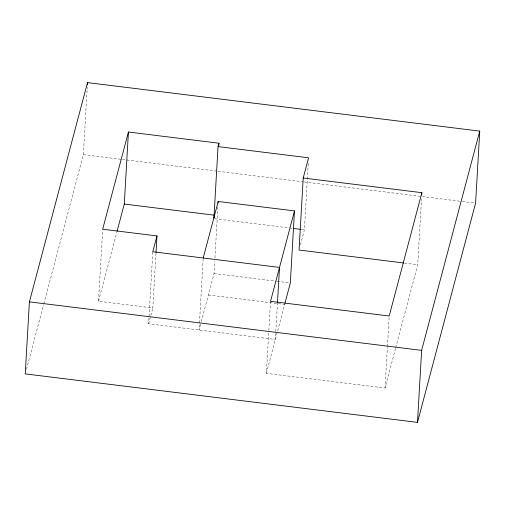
<?xml version="1.0" encoding="UTF-8"?>
<svg xmlns="http://www.w3.org/2000/svg" width="505" height="505" viewBox="0 0 505 505"><rect width="100%" height="100%" fill="white"/><g stroke="black" fill="none" stroke-linecap="round" stroke-linejoin="round"><path stroke-width="0.38" stroke-dasharray="2.52 1.89" d="M43.815 303.846L83.363 154.637L87.245 87.308M155.988 253.156L152.826 307.962L98.519 301.245L102.673 229.213M277.472 302.653L275.351 339.455L148.634 323.781L152.788 251.755M203.168 258.775L199.065 330.017L201.078 322.398M201.261 321.729L214.038 273.508L214.764 260.984M214.941 257.853L217.964 205.396M395.535 348.45L385.044 388.029L266.369 373.359L268.805 331.078M268.849 330.295L270.522 301.327M300.443 244.799L304.408 229.825L308.29 162.496M385.044 388.029L387.392 347.32M387.436 346.537L389.153 316.786M395.737 347.686L417.73 264.715L421.523 198.951M26.462 369.319L43.613 304.61M98.519 301.245L116.832 232.142M148.634 323.781L150.629 316.25M150.831 315.492L152.826 307.962M266.369 373.359L284.738 304.042M83.363 154.637L121.724 159.384M122.507 159.479L217.238 171.195M218.021 171.29L303.36 181.844M304.143 181.939L461.507 201.4M462.29 201.495L474.814 203.048M214.675 218.728L288.803 227.9M289.586 227.995L291.928 228.285M301.289 229.44L304.408 229.825M404.454 263.073L417.73 264.715M214.038 273.508L276.317 281.209M277.1 281.31L288.772 282.75M208.35 294.983L284.637 304.42"/><path stroke-width="0.76" d="M29.404 301.857L25.25 373.889L417.483 422.388L475.596 203.143L479.75 131.111L87.516 82.612L29.404 301.857L421.637 350.363L479.75 131.111M87.384 84.96L87.516 82.612M117.034 231.385L124.28 204.052L128.434 132.02L218.949 143.218L218.81 145.566M156.032 252.374L156.979 235.93L102.673 229.213L128.434 132.02M213.943 217.851L218.046 146.608L218.949 143.218M218.103 203.048L218.192 201.482L294.484 210.913L290.331 282.945L284.94 303.29M277.472 302.653L279.505 267.423L152.788 251.755L156.979 235.93M218.046 146.608L308.561 157.8L303.208 178.006L299.055 250.038L403.678 262.972M421.744 195.031L421.883 192.683L303.208 178.006M417.483 422.388L421.637 350.363M203.212 257.992L218.192 201.482M214.076 217.958L214.436 216.601M294.484 210.913L270.522 301.327L389.197 316.004L421.883 192.683M124.28 204.052L214.013 215.149M293.487 228.475L300.507 229.346"/></g></svg>
